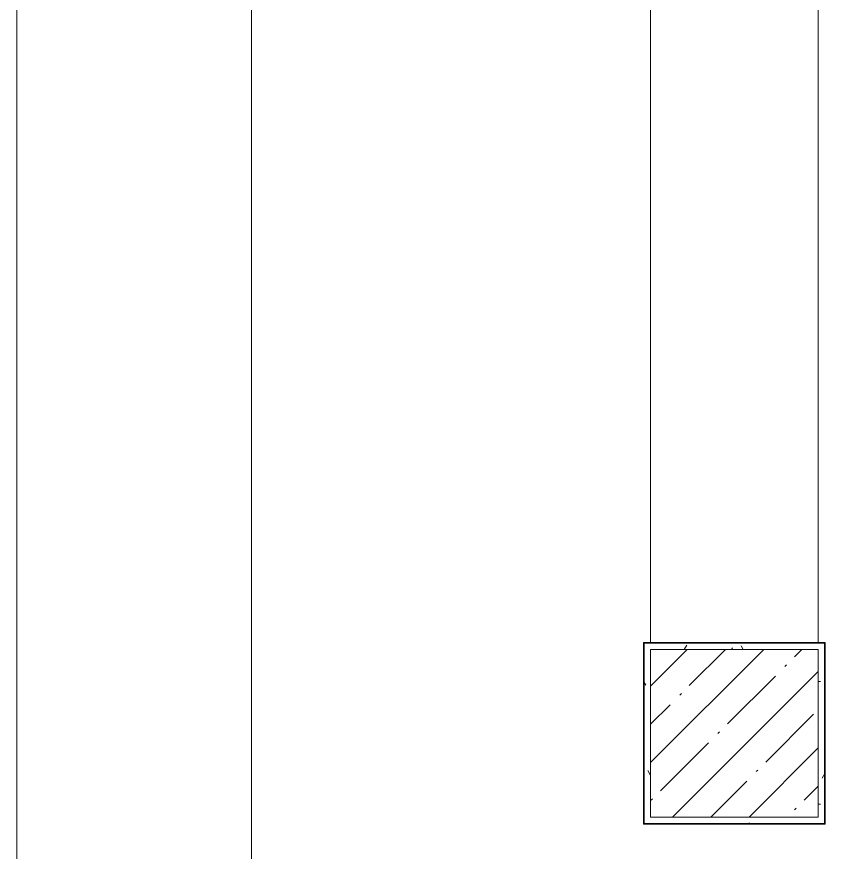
# Model space of a CAD drawing. Header units: millimetres. Extents: x 3914 to 443608, y -156176 to 78197.
# Drawn here: x 390280 to 392691, y -123382 to -120890 of the extents above; entities that cross this region are included whole.
import ezdxf

# ---------------------------------------------------------------- set-up
doc = ezdxf.new("R2010")
doc.units = ezdxf.units.MM
for name, color, linetype, lineweight in [('A-FLOR', 7, 'Continuous', 9), ('A-WALL-1', 7, 'Continuous', 35), ('I-WALL', 7, 'Continuous', 5), ('S-COLS', 7, 'Continuous', 9), ('S-COLS-1', 7, 'Continuous', 5), ('Оси', 7, 'Continuous', 9)]:
    doc.layers.add(name, color=color, linetype=linetype, lineweight=lineweight)
doc.layers.add('A-WALL-FNSH-1', color=9, linetype='Continuous', lineweight=5, true_color=0x808080)
pattern_1 = [(0, (315419.7, -145976.68), (243.84, 60.96), [20.117, -162.763, 20.117, -162.763, -975.36]), (0, (315419.7, -145976.68), (243.84, 60.96), [-365.76, 20.117, -345.643, 20.117, -162.763, -426.72]), (0, (315419.7, -145976.68), (243.84, 60.96), [-914.4, 20.117, -101.803, 20.117, -284.683]), (120, (315511.14, -145946.2), (-174.71291, 180.691634), [20.117, -162.763, 20.117, -162.763, -975.36]), (120, (315511.14, -145946.2), (-174.71291, 180.691634), [-365.76, 20.117, -345.643, 20.117, -162.763, -426.72]), (120, (315511.14, -145946.2), (-174.71291, 180.691634), [-914.4, 20.117, -101.803, 20.117, -284.683]), (240, (315541.62, -145824.28), (-69.12709, -241.651634), [20.117, -162.763, 20.117, -162.763, -975.36]), (240, (315541.62, -145824.28), (-69.12709, -241.651634), [-365.76, 20.117, -345.643, 20.117, -162.763, -426.72]), (240, (315541.62, -145824.28), (-69.12709, -241.651634), [-914.4, 20.117, -101.803, 20.117, -284.683])]

# ---------------------------------------------------------------- blocks, each defined once
blk = doc.blocks.new('BSC_Колонна _Прямоугольная - 500х500-V540-Объем проектирования 3 этажа')
at = {"layer": 'S-COLS-1'}
h = blk.add_hatch(dxfattribs=at)
h.set_pattern_fill('FP_72', color=256, style=0, pattern_type=2)
h.set_pattern_definition([(45, (-77000, -22950), (-114.04925, 114.04925), []), (45, (-76885.95, -22950), (-114.04925, 114.04925), [201.613, -40.323, 6.706, -33.617])])
h.paths.add_polyline_path([(250, -250), (250, 250), (-250, 250), (-250, -250)])
for p, q in [((250, 250), (-250, 250)), ((-250, 250), (-250, -250)), ((250, -250), (250, 250)), ((-250, -250), (250, -250))]:
    blk.add_line(p, q, dxfattribs=at)

msp = doc.modelspace()

# ---------------------------------------------------------------- hatches: boundary and pattern name
at = {"layer": 'I-WALL'}
h = msp.add_hatch(dxfattribs=at)
h.set_pattern_fill('FP_191', color=256, style=0, pattern_type=2)
h.set_pattern_definition(pattern_1)
h.paths.add_polyline_path([(392689.7, -122776.7), (392689.7, -122756.7), (392149.7, -122756.7), (392149.7, -122776.7), (392669.7, -122776.7)])
h = msp.add_hatch(dxfattribs=at)
h.set_pattern_fill('FP_191', color=256, style=0, pattern_type=2)
h.set_pattern_definition(pattern_1)
h.paths.add_polyline_path([(392149.7, -123296.7), (392169.7, -123296.7), (392169.7, -122776.7), (392149.7, -122777.4), (392149.7, -123276.7)])
h = msp.add_hatch(dxfattribs=at)
h.set_pattern_fill('FP_191', color=256, style=0, pattern_type=2)
h.set_pattern_definition(pattern_1)
h.paths.add_polyline_path([(392689.7, -123276.7), (392689.7, -122776.7), (392669.7, -122776.7), (392669.7, -123276.7)])
h = msp.add_hatch(dxfattribs=at)
h.set_pattern_fill('FP_191', color=256, style=0, pattern_type=2)
h.set_pattern_definition(pattern_1)
h.paths.add_polyline_path([(392669.7, -123296.7), (392689.7, -123296.7), (392689.7, -123276.7), (392169.7, -123276.7), (392169.7, -123296.7)])

# ---------------------------------------------------------------- linework, layer by layer
at = {"layer": 'A-FLOR'}
for p, q in [((392169.7, -122756.7), (392169.7, -119396.7)), ((392669.7, -119396.7), (392669.7, -122756.7))]:
    msp.add_line(p, q, dxfattribs=at)
at = {"layer": 'A-WALL-1'}
for p, q in [((392689.7, -122756.7), (392149.7, -122756.7)), ((392149.7, -122756.7), (392149.7, -123296.7)), ((392689.7, -123296.7), (392689.7, -122756.7)), ((392149.7, -123296.7), (392689.7, -123296.7))]:
    msp.add_line(p, q, dxfattribs=at)
at = {"layer": 'A-WALL-FNSH-1'}
for p, q in [((392690.7, -122755.7), (392148.7, -122755.7)), ((392148.7, -122755.7), (392148.7, -123297.7)), ((392690.7, -123297.7), (392690.7, -122755.7)), ((392148.7, -123297.7), (392690.7, -123297.7))]:
    msp.add_line(p, q, dxfattribs=at)
at = {"layer": 'Оси'}
for points in [[(390979.7, -147882.9), (390979.7, -142882.9), (390979.7, -123398.6), (390979.7, -118398.6)], [(390279.7, -147882.9), (390279.7, -142882.9), (390279.7, -123578.6), (390279.7, -118578.6)]]:
    msp.add_lwpolyline(points, dxfattribs=at)

# ---------------------------------------------------------------- block references
at = {"layer": 'S-COLS'}
msp.add_blockref('BSC_Колонна _Прямоугольная - 500х500-V540-Объем проектирования 3 этажа', (392419.7, -123026.7), dxfattribs=at)

doc.saveas('drawing.dxf')
